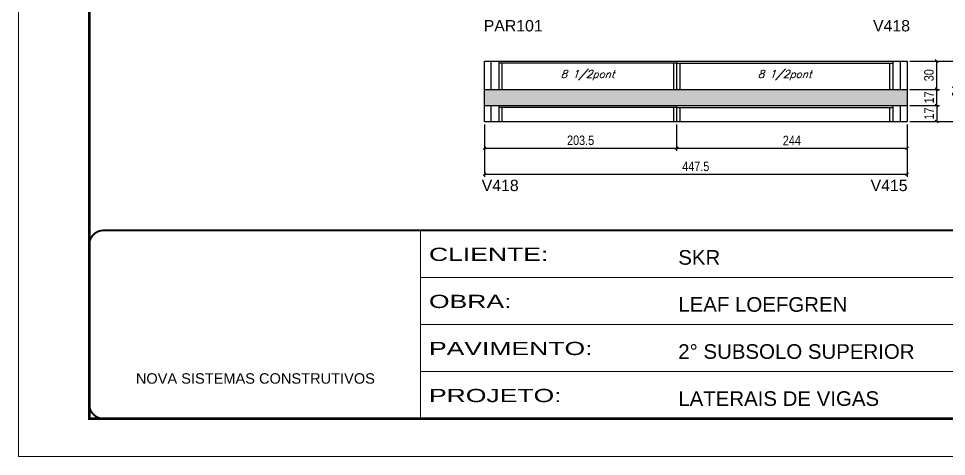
# Model space of a CAD drawing. Extents: x 3309 to 9590, y -2522 to 15424.
# Drawn here: x 3309 to 4292, y 6666 to 7130 of the extents above; entities that cross this region are included whole.
import ezdxf

# ---------------------------------------------------------------- set-up
doc = ezdxf.new("R2010")
doc.units = 0
doc.linetypes.add('CONTINUO', pattern=[0])
doc.linetypes.add('DASHED', pattern=[0.75, 0.5, -0.25])
for name, color, linetype in [('5', 5, 'Continuous'), ('COTA', 241, 'Continuous'), ('Painéis', 200, 'Continuous'), ('SARR_2.2x7', 40, 'Continuous'), ('SARR_3.5x7', 81, 'Continuous'), ('texto', 7, 'Continuous')]:
    doc.layers.add(name, color=color, linetype=linetype)
doc.layers.add('Folhas', color=255, linetype='Continuous', lineweight=9)
doc.layers.add('SARRAFO DE PRESSAO', color=251, linetype='DASHED', lineweight=9)
doc.styles.add('ARIAL', font='arial.ttf')
doc.styles.add('COTA TECNICA', font='techl___.ttf', dxfattribs={"height": 10})
doc.styles.add('Romans', font='romans.shx')
doc.styles.get("Standard").update_dxf_attribs({"font": 'arial.ttf'})
doc.styles.add('Tecnologia', font='')
doc.styles.get('Tecnologia').set_extended_font_data('Forgotten Futurist')
doc.dimstyles.new('PAINEL', dxfattribs={"dimtxt": 10, "dimasz": 3, "dimexe": 3, "dimexo": 3, "dimgap": 3, "dimtad": 1, "dimdec": 1, "dimzin": 12, "dimdsep": 46, "dimtxsty": 'COTA TECNICA', "dimblk1": 'OBLIQUE', "dimblk2": 'OBLIQUE', "dimsah": 1, "dimcen": 0.9, "dimclrd": 4, "dimclre": 4, "dimclrt": 240, "dimadec": 1, "dimazin": 3, "dimtfac": 1, "dimtdec": 1, "dimtmove": 0, "dimatfit": 3, "dimfxl": 1, "dimtolj": 1, "dimtzin": 12, "dimarcsym": 0})

# ---------------------------------------------------------------- blocks, each defined once
blk = doc.blocks.new('9999999999')
at = {"color": 30, "linetype": 'CONTINUO'}
for p, q in [((98564.56, 34230.21), (98564.56, 34429.45)), ((98564.56, 34379.64), (99583.98, 34379.64)), ((98564.56, 34329.83), (99487.98, 34329.83)), ((98564.56, 34280.02), (99487.98, 34280.02))]:
    blk.add_line(p, q, dxfattribs=at)
at = {"color": 30, "linetype": 'CONTINUO', "const_width": 2}
blk.add_lwpolyline([(99583.98, 34230.21), (99583.98, 34414.45, 0.414214), (99568.98, 34429.45), (98228.98, 34429.45, 0.414214), (98213.98, 34414.45), (98213.98, 34245.21, 0.414214), (98228.98, 34230.21), (99583.98, 34230.21)], format="xyb", dxfattribs=at)
at = {"layer": 'Folhas'}
blk.add_lwpolyline([(98138.98, 34190.21), (99623.98, 34190.21), (99623.98, 35240.21), (98138.98, 35240.21)], close=True, dxfattribs=at)
at = {"layer": 'Folhas', "color": 30, "const_width": 3}
blk.add_lwpolyline([(98213.98, 34230.21), (99583.98, 34230.21), (99583.98, 35200.21), (98213.98, 35200.21)], close=True, dxfattribs=at)
at = {"color": 7, "linetype": 'Continuous', "ltscale": 5, "style": 'ARIAL'}
for s, height, p in [('SKR', 15.483, (98837.68, 34393.13)), ('LEAF LOEFGREN', 15.4829, (98837.68, 34343.32)), ('2° SUBSOLO SUPERIOR', 15.4829, (98837.68, 34293.51)), ('NOVA SISTEMAS CONSTRUTIVOS', 11.0592, (98263.19, 34267.21)), ('LATERAIS DE VIGAS', 15.4829, (98837.68, 34243.7))]:
    blk.add_text(s, height=height, dxfattribs=at).set_placement(p)
at = {"layer": 'Folhas', "color": 7, "style": 'Tecnologia', "width": 1.5}
for s, p in [('CLIENTE:', (98573.65, 34397.17)), ('OBRA:', (98573.65, 34347.31)), ('PAVIMENTO:', (98573.65, 34297.5)), ('PROJETO:', (98573.65, 34247.69))]:
    blk.add_text(s, height=14, dxfattribs=at).set_placement(p)
blk = doc.blocks.new('_Oblique')
at = {"color": 0, "linetype": 'ByBlock', "lineweight": -2}
blk.add_line((-0.5, -0.5), (0.5, 0.5), dxfattribs=at)
blk = doc.blocks.new('*D1509')
at = {"layer": 'COTA', "color": 4, "lineweight": -2, "transparency": 16777216}
for p, q in [((3802.87, 7017.9), (3802.87, 6989.74)), ((4006.37, 7017.9), (4006.37, 6989.74)), ((3802.87, 6992.74), (4006.37, 6992.74))]:
    blk.add_line(p, q, dxfattribs=at)
at = {"layer": 'Defpoints', "color": 0, "transparency": 16777216}
for p in [(3802.87, 7020.9, 0), (4006.37, 7020.9, 0), (4006.37, 6992.74)]:
    blk.add_point(p, dxfattribs=at)
at = {"layer": 'COTA', "color": 4, "lineweight": -2, "transparency": 16777216, "xscale": 3, "yscale": 3, "zscale": 3, "rotation": 180}
blk.add_blockref('_Oblique', (3802.87, 6992.74), dxfattribs=at)
at = {"layer": 'COTA', "color": 4, "lineweight": -2, "transparency": 16777216, "xscale": 3, "yscale": 3, "zscale": 3}
blk.add_blockref('_Oblique', (4006.37, 6992.74), dxfattribs=at)
at = {"layer": 'COTA', "color": 240, "transparency": 16777216, "insert": (3904.62, 7000.96), "char_height": 10, "attachment_point": 5, "style": 'COTA TECNICA'}
blk.add_mtext('\\A1;203.5', dxfattribs=at)
blk = doc.blocks.new('*D1510')
at = {"layer": 'COTA', "color": 4, "lineweight": -2, "transparency": 16777216}
for p, q in [((4006.37, 7017.9), (4006.37, 6989.74)), ((4250.37, 7017.9), (4250.37, 6989.74)), ((4006.37, 6992.74), (4250.37, 6992.74))]:
    blk.add_line(p, q, dxfattribs=at)
at = {"layer": 'Defpoints', "color": 0, "transparency": 16777216}
for p in [(4006.37, 7020.9, 0), (4250.37, 7020.9, 0), (4250.37, 6992.74)]:
    blk.add_point(p, dxfattribs=at)
at = {"layer": 'COTA', "color": 4, "lineweight": -2, "transparency": 16777216, "xscale": 3, "yscale": 3, "zscale": 3, "rotation": 180}
blk.add_blockref('_Oblique', (4006.37, 6992.74), dxfattribs=at)
at = {"layer": 'COTA', "color": 4, "lineweight": -2, "transparency": 16777216, "xscale": 3, "yscale": 3, "zscale": 3}
blk.add_blockref('_Oblique', (4250.37, 6992.74), dxfattribs=at)
at = {"layer": 'COTA', "color": 240, "transparency": 16777216, "insert": (4128.37, 7000.81), "char_height": 10, "attachment_point": 5, "style": 'COTA TECNICA'}
blk.add_mtext('\\A1;244', dxfattribs=at)
blk = doc.blocks.new('*D1508')
at = {"layer": 'COTA', "color": 4, "lineweight": -2, "transparency": 16777216}
for p, q in [((3802.87, 7017.9), (3802.87, 6962.27)), ((4250.37, 7017.9), (4250.37, 6962.27)), ((3802.87, 6965.27), (4250.37, 6965.27))]:
    blk.add_line(p, q, dxfattribs=at)
at = {"layer": 'Defpoints', "color": 0, "transparency": 16777216}
for p in [(3802.87, 7020.9), (4250.37, 7020.9, 0), (4250.37, 6965.27)]:
    blk.add_point(p, dxfattribs=at)
at = {"layer": 'COTA', "color": 4, "lineweight": -2, "transparency": 16777216, "xscale": 3, "yscale": 3, "zscale": 3, "rotation": 180}
blk.add_blockref('_Oblique', (3802.87, 6965.27), dxfattribs=at)
at = {"layer": 'COTA', "color": 4, "lineweight": -2, "transparency": 16777216, "xscale": 3, "yscale": 3, "zscale": 3}
blk.add_blockref('_Oblique', (4250.37, 6965.27), dxfattribs=at)
at = {"layer": 'COTA', "color": 240, "transparency": 16777216, "insert": (4026.62, 6973.38), "char_height": 10, "attachment_point": 5, "style": 'COTA TECNICA'}
blk.add_mtext('\\A1;447.5', dxfattribs=at)
blk = doc.blocks.new('*D1511')
at = {"layer": 'COTA', "color": 4, "lineweight": -2, "transparency": 16777216}
for p, q in [((4253.37, 7037.9), (4284.83, 7037.9)), ((4281.83, 7037.9), (4281.83, 7020.9)), ((4253.37, 7020.9), (4284.83, 7020.9))]:
    blk.add_line(p, q, dxfattribs=at)
at = {"layer": 'Defpoints', "color": 0, "transparency": 16777216}
for p in [(4250.37, 7037.9), (4250.37, 7020.9), (4281.83, 7020.9)]:
    blk.add_point(p, dxfattribs=at)
at = {"layer": 'COTA', "color": 4, "lineweight": -2, "transparency": 16777216, "xscale": 3, "yscale": 3, "zscale": 3}
for p, rotation in [((4281.83, 7037.9), 90), ((4281.83, 7020.9), 270)]:
    blk.add_blockref('_Oblique', p, dxfattribs=dict(at, rotation=rotation))
at = {"layer": 'COTA', "color": 240, "transparency": 16777216, "insert": (4273.75, 7029.4), "char_height": 10, "attachment_point": 5, "rotation": 90, "style": 'COTA TECNICA'}
blk.add_mtext('\\A1;17', dxfattribs=at)
blk = doc.blocks.new('*D1512')
at = {"layer": 'COTA', "color": 4, "lineweight": -2, "transparency": 16777216}
for p, q in [((4253.37, 7054.9), (4284.83, 7054.9)), ((4281.83, 7037.9), (4281.83, 7054.9)), ((4253.37, 7037.9), (4284.83, 7037.9))]:
    blk.add_line(p, q, dxfattribs=at)
at = {"layer": 'Defpoints', "color": 0, "transparency": 16777216}
for p in [(4250.37, 7054.9), (4281.83, 7054.9), (4250.37, 7037.9)]:
    blk.add_point(p, dxfattribs=at)
at = {"layer": 'COTA', "color": 4, "lineweight": -2, "transparency": 16777216, "xscale": 3, "yscale": 3, "zscale": 3}
for p, rotation in [((4281.83, 7054.9), 90), ((4281.83, 7037.9), 270)]:
    blk.add_blockref('_Oblique', p, dxfattribs=dict(at, rotation=rotation))
at = {"layer": 'COTA', "color": 240, "transparency": 16777216, "insert": (4273.75, 7046.4), "char_height": 10, "attachment_point": 5, "rotation": 90, "style": 'COTA TECNICA'}
blk.add_mtext('\\A1;17', dxfattribs=at)
blk = doc.blocks.new('*D1513')
at = {"layer": 'COTA', "color": 4, "lineweight": -2, "transparency": 16777216}
for p, q in [((4253.37, 7084.9), (4314.19, 7084.9)), ((4311.19, 7020.9), (4311.19, 7084.9)), ((4253.37, 7020.9), (4314.19, 7020.9))]:
    blk.add_line(p, q, dxfattribs=at)
at = {"layer": 'Defpoints', "color": 0, "transparency": 16777216}
for p in [(4250.37, 7084.9), (4311.19, 7084.9), (4250.37, 7020.9)]:
    blk.add_point(p, dxfattribs=at)
at = {"layer": 'COTA', "color": 4, "lineweight": -2, "transparency": 16777216, "xscale": 3, "yscale": 3, "zscale": 3}
for p, rotation in [((4311.19, 7084.9), 90), ((4311.19, 7020.9), 270)]:
    blk.add_blockref('_Oblique', p, dxfattribs=dict(at, rotation=rotation))
at = {"layer": 'COTA', "color": 240, "transparency": 16777216, "insert": (4303.09, 7052.9), "char_height": 10, "attachment_point": 5, "rotation": 90, "style": 'COTA TECNICA'}
blk.add_mtext('\\A1;64', dxfattribs=at)
blk = doc.blocks.new('*D1514')
at = {"layer": 'COTA', "color": 4, "lineweight": -2, "transparency": 16777216}
for p, q in [((4253.37, 7084.9), (4284.83, 7084.9)), ((4281.83, 7054.9), (4281.83, 7084.9)), ((4253.37, 7054.9), (4284.83, 7054.9))]:
    blk.add_line(p, q, dxfattribs=at)
at = {"layer": 'Defpoints', "color": 0, "transparency": 16777216}
for p in [(4250.37, 7084.9), (4281.83, 7084.9), (4250.37, 7054.9)]:
    blk.add_point(p, dxfattribs=at)
at = {"layer": 'COTA', "color": 4, "lineweight": -2, "transparency": 16777216, "xscale": 3, "yscale": 3, "zscale": 3}
for p, rotation in [((4281.83, 7084.9), 90), ((4281.83, 7054.9), 270)]:
    blk.add_blockref('_Oblique', p, dxfattribs=dict(at, rotation=rotation))
at = {"layer": 'COTA', "color": 240, "transparency": 16777216, "insert": (4273.61, 7069.9), "char_height": 10, "attachment_point": 5, "rotation": 90, "style": 'COTA TECNICA'}
blk.add_mtext('\\A1;30', dxfattribs=at)

msp = doc.modelspace()

# ---------------------------------------------------------------- hatches: boundary and pattern name
at = {"layer": 'COTA'}
h = msp.add_hatch(dxfattribs=at)
h.set_pattern_fill('AR-CONC', color=256, scale=0.03)
h.set_pattern_definition([(50, (-40, -568.219), (5.46554, -0.4781726), [0.5715, -6.2865]), (355, (-40, -568.219), (-1.0573026, 5.7317054), [0.4572, -5.0292175]), (100.451445, (-39.5445, -568.259), (4.4082374, 5.2535326), [0.4857003, -5.3427073]), (46.1842, (-40, -566.695), (8.132371, -1.26127), [0.85725, -9.42975]), (96.63556, (-39.322, -566.8), (7.122124, 7.422784), [0.728551, -8.014068]), (351.18415, (-40, -566.695), (7.122124, 7.422784), [0.685799, -7.543792]), (21, (-39.238, -567.076), (4.5484317, -3.067956), [0.5715, -6.2865]), (326, (-39.238, -567.076), (1.854061, 5.525639), [0.4572, -5.0292]), (71.451445, (-38.859, -567.332), (6.4024926, 2.457683), [0.4857003, -5.342698]), (37.5, (-40, -568.2192), (0.0926581, 2.53665117), [0, -4.96824, 0, -5.1054, 0, -5.04825]), (7.5, (-40, -568.2192), (2.0045899, 3.00541724), [0, -2.91084, 0, -4.85394, 0, -1.92405]), (327.5, (-41.6993, -568.2192), (4.06771786, -0.1718623), [0, -1.905, 0, -5.9436, 0, -7.8867]), (317.5, (-42.4613, -568.219), (4.4438754, 0.7627947), [0, -2.4765, 0, -3.94716, 0, -5.6007])])
h.paths.add_polyline_path([(4250.37, 7037.9), (4250.37, 7054.9), (3803.37, 7054.9), (3803.37, 7037.9)])

# ---------------------------------------------------------------- linework, layer by layer
for p, q in [((3802.87, 7037.9), (3802.87, 7054.9)), ((4250.37, 7054.9), (4250.37, 7037.9))]:
    msp.add_line(p, q, dxfattribs=at)
at = {"layer": 'Painéis', "linetype": 'ByBlock'}
for p, q in [((3802.87, 7054.9), (3802.87, 7084.9)), ((3802.87, 7084.9), (4250.37, 7084.9)), ((4006.37, 7084.9), (4006.37, 7054.9)), ((4250.37, 7084.9), (4250.37, 7054.9)), ((3802.87, 7054.9), (4250.37, 7054.9)), ((3802.87, 7020.9), (3802.87, 7037.9)), ((3802.87, 7037.9), (4250.37, 7037.9)), ((4006.37, 7037.9), (4006.37, 7020.9)), ((4250.37, 7037.9), (4250.37, 7020.9)), ((3802.87, 7020.9), (4250.37, 7020.9))]:
    msp.add_line(p, q, dxfattribs=at)
at = {"layer": 'SARR_2.2x7', "linetype": 'Continuous'}
for p, q in [((3809.87, 7054.9), (3809.87, 7084.9)), ((4006.37, 7082.7), (3817.87, 7082.7)), ((4006.37, 7082.7), (4235.37, 7082.7)), ((4243.37, 7054.9), (4243.37, 7084.9)), ((3809.87, 7020.9), (3809.87, 7037.9)), ((4243.37, 7020.9), (4243.37, 7037.9)), ((4006.37, 7035.7), (3817.87, 7035.7)), ((4006.37, 7035.7), (4235.37, 7035.7))]:
    msp.add_line(p, q, dxfattribs=at)
at = {"layer": 'SARR_3.5x7'}
for p, q in [((3817.87, 7084.9), (3817.87, 7054.9)), ((3821.37, 7082.7), (3821.37, 7054.9)), ((4002.87, 7082.7), (4002.87, 7054.9)), ((4009.87, 7082.7), (4009.87, 7054.9)), ((4231.87, 7082.7), (4231.87, 7054.9)), ((4235.37, 7084.9), (4235.37, 7054.9)), ((3817.87, 7037.9), (3817.87, 7020.9)), ((4235.37, 7037.9), (4235.37, 7020.9)), ((3821.37, 7035.7), (3821.37, 7020.9)), ((4002.87, 7035.7), (4002.87, 7020.9)), ((4009.87, 7035.7), (4009.87, 7020.9)), ((4231.87, 7035.7), (4231.87, 7020.9))]:
    msp.add_line(p, q, dxfattribs=at)

# ---------------------------------------------------------------- block references
at = {"layer": 'SARRAFO DE PRESSAO', "color": 6, "linetype": 'ByBlock'}
msp.add_blockref('9999999999', (-94829.61, -27523.8), dxfattribs=at)

# ---------------------------------------------------------------- texts
at = {"layer": '5', "linetype": 'Continuous'}
for s, rotation, p in [('PAR101', 0.00004, (3802.04, 7116.29, 0)), ('V418', 0.00004, (4214.37, 7116.29, 0)), ('V418', 359.99996, (3799.89, 6947.26, 0)), ('V415', 359.99996, (4211.77, 6947.26, 0))]:
    msp.add_text(s, height=12, rotation=rotation, dxfattribs=at).set_placement(p)
at = {"layer": 'texto', "color": 2, "char_height": 8, "attachment_point": 5, "style": 'Romans'}
for insert in [(3912.12, 7069.9), (4120.87, 7069.9)]:
    msp.add_mtext('{\\Q19;\\C256;8 1/2pont}', dxfattribs=dict(at, insert=insert))

# ---------------------------------------------------------------- dimensions: what is measured, and where the dimension line sits
at = {"layer": 'COTA'}
for base, p1, p2, picture, middle in [((4311.19, 7084.9), (4250.37, 7020.9), (4250.37, 7084.9), '*D1513', (4303.09, 7052.9)), ((4281.83, 7084.9), (4250.37, 7054.9), (4250.37, 7084.9), '*D1514', (4273.61, 7069.9)), ((4281.83, 7054.9), (4250.37, 7037.9), (4250.37, 7054.9), '*D1512', (4273.75, 7046.4)), ((4281.83, 7020.9), (4250.37, 7037.9), (4250.37, 7020.9), '*D1511', (4273.75, 7029.4))]:
    dim = msp.add_linear_dim(base=base, p1=p1, p2=p2, angle=90, dimstyle='PAINEL', dxfattribs=at)
    dim.commit()
    dim.dimension.update_dxf_attribs({"geometry": picture, "text_midpoint": middle})
for base, p1, p2, picture, middle in [((4006.37, 6992.74, 0), (3802.87, 7020.9), (4006.37, 7020.9), '*D1509', (3904.62, 7000.96, 0)), ((4250.37, 6965.27, 0), (3802.87, 7020.9, 0), (4250.37, 7020.9), '*D1508', (4026.62, 6973.38, 0))]:
    dim = msp.add_linear_dim(base=base, p1=p1, p2=p2, dimstyle='PAINEL', dxfattribs=at)
    dim.commit()
    dim.dimension.update_dxf_attribs({"geometry": picture, "text_midpoint": middle})
dim = msp.add_linear_dim(base=(4250.37, 6992.74, 0), p1=(4006.37, 7020.9), p2=(4250.37, 7020.9), dimstyle='PAINEL', override={"dimtmove": 1}, dxfattribs=at)
dim.commit()
dim.dimension.update_dxf_attribs({"geometry": '*D1510', "text_midpoint": (4128.37, 7000.81, 0)})

doc.saveas('drawing.dxf')
